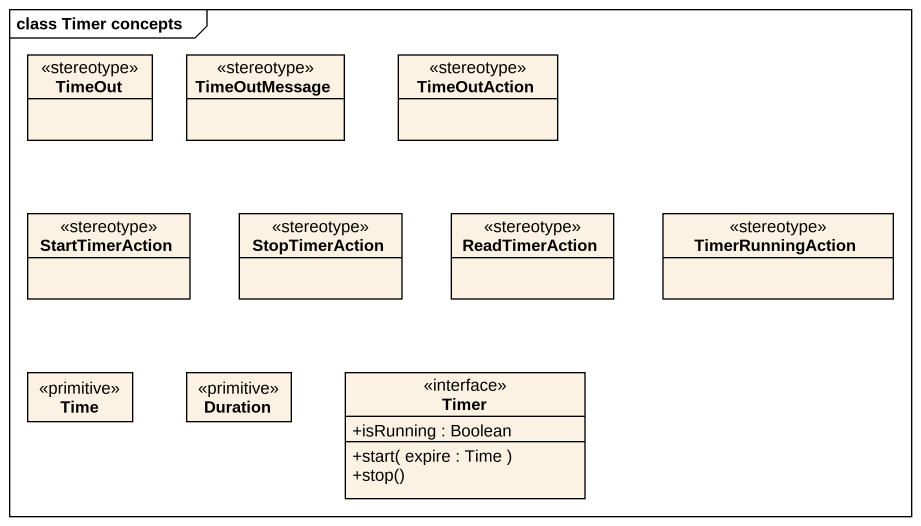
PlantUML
@startuml
mainframe class Timer concepts
hide circle
hide empty members
skinparam classAttributeIconSize 0
class TimeOut <<stereotype>>
class TimeOutMessage <<stereotype>>
class TimeOutAction <<stereotype>>
class StartTimerAction <<stereotype>>
class StopTimerAction <<stereotype>>
class ReadTimerAction <<stereotype>>
class TimerRunningAction <<stereotype>>
class Time <<primitive>>
class Duration <<primitive>>
interface Timer {
  +isRunning : Boolean
  +start( expire : Time )
  +stop()
}
@enduml
